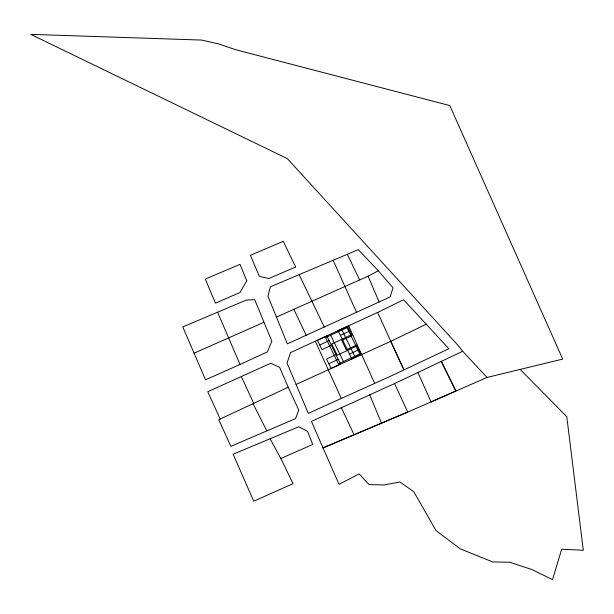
<?xml version="1.0" encoding="UTF-8"?>
<svg xmlns="http://www.w3.org/2000/svg" width="614" height="614" viewBox="0 0 614 614"><rect width="100%" height="100%" fill="white"/><g stroke="black" fill="none" stroke-linecap="round" stroke-linejoin="round"><path stroke-width="0.92" d="M220.211 419.017L288.227 387.227L279.623 367.31L270.751 363.242L207.747 391.732L220.211 419.017L218.799 419.846L230.895 446.309L295.61 418.564L298.749 410.06L288.227 387.227M276.323 317.139L368.078 276.185L378.362 270.797L393.014 287.828L390.059 296.984L287.344 343.848L267.988 296.293L270.306 286.822L358.292 249.645L378.362 270.797M377.61 312.495L403.598 299.732L448.872 348.744L388.908 376.988L308.312 413.337L287.045 363.074L290.522 352.605L377.61 312.442L403.866 369.751L390.711 341.346L296.086 384.441M390.719 341.399L426.454 324.085M520.188 369.405L566.783 416.699L583.3 550.282L561.68 549.208L552.523 579.647L531.954 569.546L509.697 562.247L492.727 561.948L460.185 548.824L436.032 530.603L413.821 491.768L399.983 482.005L383.973 484.953L369.029 484.615L359.129 473.893L339.005 484.346L311.428 421.396L394.549 383.573L462.672 351.277L487.032 377.441L562.708 359.098L449.793 105.577L236.037 49.811L217.932 43.747L201.622 40.071L30.7 34.353L287.329 158.627L457.422 344.707L462.672 351.277M338.107 330.662L347.493 326.287L352.045 335.658L341.76 340.455L346.311 349.827L356.596 345.03L361.147 354.401L351.761 358.783M319.725 344.984L329.119 340.609M340.379 335.351L349.773 330.969M350.694 335.137L331.76 343.97L337.224 355.214L356.151 346.38M331.391 345.291L322.005 349.673L317.453 340.302L326.84 335.919L340.54 364.125M335.942 354.662L326.556 359.044L331.107 368.415L340.494 364.033M328.828 363.734L338.222 359.351M349.481 354.094L358.875 349.711M240.028 364.47L267.428 351.86L271.833 341.238L254.703 299.724L246.483 300L182.772 326.917L205.529 379.813L240.028 364.47L217.632 312.303M194.016 353.234L263.828 322.312M394.549 383.573L407.711 412.048L322.749 448.013L407.719 412.101L487.032 377.441M431.097 401.947L455.857 390.98L441.274 361.285L455.857 390.98M280.821 458.497L312.718 444.475L307.568 431.381L298.795 426.745L233.12 454.222L253.743 501.216L293.062 483.648L280.821 458.497L270.191 438.91M253.091 403.82L266.791 430.782M299.141 274.665L324.322 327.07M341.944 329.994L354.715 356.281M338.091 330.639L351.837 358.944M330.677 335.252L343.449 361.539M347.355 254.373L359.697 279.984M293.799 309.249L306.225 335.29M341.215 407.504L354.063 434.628M374.632 383.228L348.583 325.75M241.409 376.72L253.759 403.413M333.248 260.543L356.604 312.442M315.32 341.269L341.192 398.202M417.934 372.614L431.089 401.894M368.078 276.185L379.16 302.034M369.613 394.579L381.401 422.954M246.751 280.836L240.02 292.502L215.391 303.162L205.299 279.048L240.02 264.35L246.751 280.836M347.04 327.615L325.589 337.623L338.352 363.91L359.804 353.902L347.04 327.615M295.641 267.006L268.74 278.572L259.338 276.323L250.405 255.317L283.292 241.302L295.641 267.006"/></g></svg>
